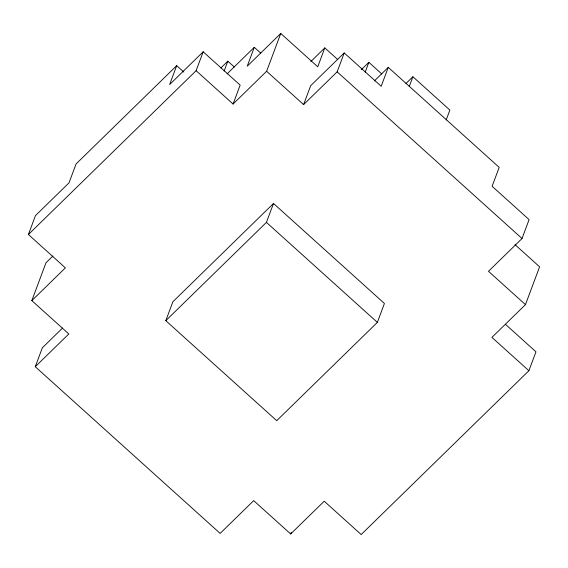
<?xml version="1.0" encoding="UTF-8"?>
<svg xmlns="http://www.w3.org/2000/svg" width="568" height="568" viewBox="0 0 568 568"><rect width="100%" height="100%" fill="white"/><g stroke="black" fill="none" stroke-linecap="round" stroke-linejoin="round"><path stroke-width="0.85" d="M505.477 324.328L535.965 351.819L528.893 370.726L361.184 534.545L324.207 501.21L290.667 533.97L253.69 500.635L220.15 533.402L35.266 366.722L68.813 333.956L31.836 300.621L65.377 267.855L28.4 234.52L35.472 215.613L69.012 182.846L76.084 163.939L176.705 65.647L183.84 72.079M31.836 300.621L45.972 262.806L52.938 256.005M35.266 366.722L42.337 347.815L62.587 328.027M176.705 65.647L169.64 84.554L203.181 51.794L240.157 85.129L233.086 104.036L196.109 70.702L203.181 51.794M224.133 71.035L227.825 61.166L234.307 67.017M260.783 53.158L254.294 47.314L247.222 66.222L280.769 33.455L317.746 66.79L324.811 47.882L337.79 59.583M165.799 320.671L172.871 301.764L273.499 203.472L384.422 303.482L377.358 322.39L276.73 420.682L165.799 320.671L266.428 222.379L273.499 203.472M233.086 104.036L266.626 71.27L280.769 33.455M266.626 71.27L303.603 104.604L310.675 85.697L344.215 52.938L381.192 86.272L388.264 67.365L499.187 167.375L492.122 186.283L529.099 219.617L522.027 238.524L488.487 271.291L525.464 304.625L491.916 337.385L528.893 370.726M303.603 104.604L337.151 71.845L344.215 52.938M365.167 72.179L368.859 62.31L381.831 74.01M409.216 86.606L412.9 76.744L449.877 110.078L446.192 119.94M290.667 533.97L291.277 532.33M525.464 304.625L539.6 266.811L514.949 244.588M28.4 234.52L196.109 70.702M220.86 67.968L227.825 61.166M227.079 73.897L254.294 47.314M310.888 61.486L324.811 47.882M361.262 69.729L368.859 62.31M374.34 80.961L388.264 67.365M405.942 83.539L412.9 76.744M337.151 71.845L522.027 238.524M266.428 222.379L377.358 322.39"/></g></svg>
